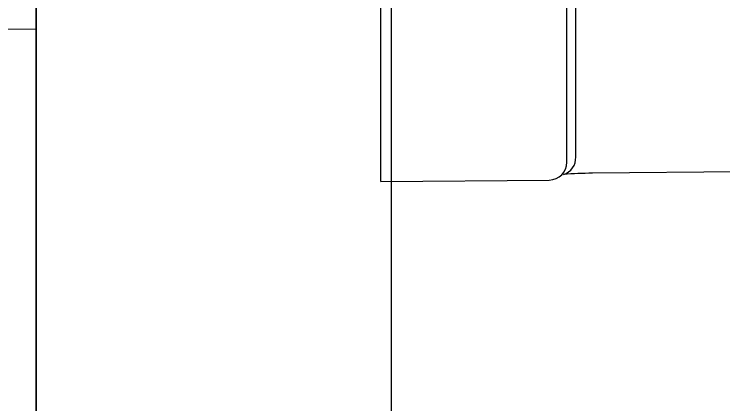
# Model space of a CAD drawing. Header units: millimetres. Extents: x 863 to 22635, y -482 to 12118.
# Drawn here: x 19846.08 to 19876.95, y 3738.34 to 3755.31 of the extents above; entities that cross this region are included whole.
import ezdxf

# ---------------------------------------------------------------- set-up
doc = ezdxf.new("R2010")
doc.units = ezdxf.units.MM
doc.linetypes.add('JIS_02_0.7', pattern=[1.35, 0.75, -0.6])
doc.layers.add('ABOVE_0G', color=235, linetype='JIS_02_0.7', lineweight=9)
doc.layers.add('SANITARY', color=144, linetype='Continuous', lineweight=20)
for name, color, linetype in [('Existing WALL_0G', 65, 'Continuous'), ('VTCONT', 1, 'Continuous'), ('WALL_0G', 151, 'Continuous')]:
    doc.layers.add(name, color=color, linetype=linetype)

# ---------------------------------------------------------------- blocks, each defined once
blk = doc.blocks.new('A$C0DCE4855')
at = {"layer": 'VTCONT', "color": 0}
for p, q in [((0, 540.06), (0.62, 469.43)), ((0, 540.06), (178.6, 540.04)), ((8.12, 462.02), (178.6, 462.02)), ((10.28, 458.33), (178.6, 458.33)), ((7.15, 30.54), (3.47, 451.31))]:
    blk.add_line(p, q, dxfattribs=at)
for centre, radius, start, end in [((8.15, 469.56), 7.53, 180.9763, 269.744), ((-142.34, 451.22), 145.81, 0.0362, 4.8148), ((9.94, 465.64), 7.32, 197.3921, 272.598)]:
    blk.add_arc(centre, radius, start, end, dxfattribs=at)
blk = doc.blocks.new('210811_klozet')
at = {"layer": 'SANITARY', "color": 0, "xscale": 0.103695589864863, "yscale": 0.103695589864863, "zscale": 0.103695589864863}
blk.add_blockref('A$C0DCE4855', (22100.509, 12830.346), dxfattribs=at)

msp = doc.modelspace()

# ---------------------------------------------------------------- linework, layer by layer
at = {"layer": 'ABOVE_0G', "linetype": 'Continuous', "ltscale": 15}
msp.add_lwpolyline([(19816.036, 3648.663), (19847.036, 3648.663), (19847.036, 3754.663), (19816.036, 3754.663)], close=True, dxfattribs=at)
at = {"layer": 'Existing WALL_0G'}
msp.add_lwpolyline([(19860.036, 3935.663), (19847.036, 3935.663), (19847.036, 3219.663), (20306.036, 3219.663), (20306.036, 3219.663)], dxfattribs=at)
at = {"layer": 'WALL_0G'}
msp.add_line((19862.493, 3723.206), (19862.493, 3823.206), dxfattribs=at)
msp.add_lwpolyline([(19847.036, 3574.663), (19847.036, 4000.206)], dxfattribs=at)

# ---------------------------------------------------------------- block references
at = {"layer": 'SANITARY', "extrusion": (0, 0, -1), "xscale": -1, "zscale": -1, "rotation": 270}
msp.add_blockref('210811_klozet', (-32748.382, -18352.468), dxfattribs=at)

doc.saveas('drawing.dxf')
